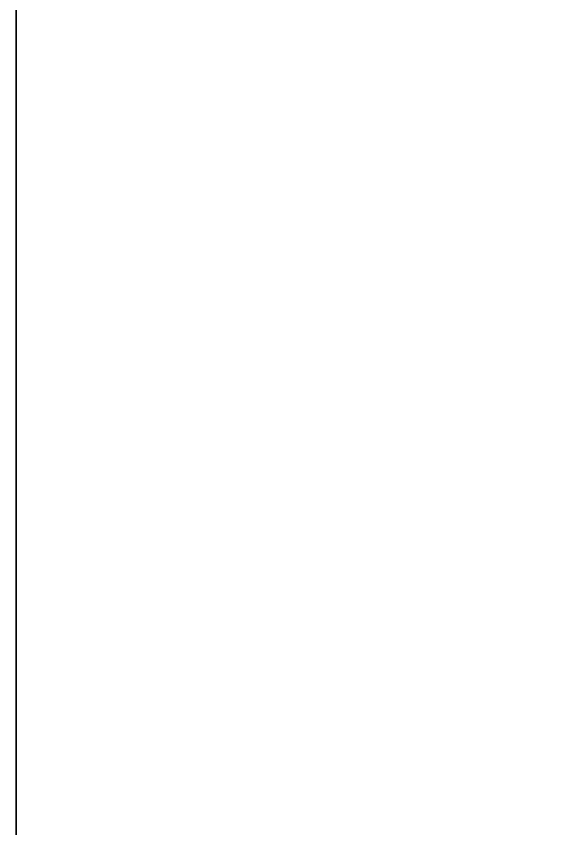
# Model space of a CAD drawing. Extents: x 0 to 2825, y -3457 to 0.
# Drawn here: x 0 to 146.9, y -2798.3 to -2578.8 of the extents above; entities that cross this region are included whole.
import ezdxf

# ---------------------------------------------------------------- set-up
doc = ezdxf.new("R2010")
doc.units = 0
doc.layers.add('LAYER0', color=7, linetype='CONTINUOUS')
doc.layers.add('LAYER1', color=7, linetype='CONTINUOUS')

msp = doc.modelspace()

# ---------------------------------------------------------------- linework, layer by layer
at = {"layer": 'LAYER0', "invisible_edges": 1}
for points in [[(2825, 0), (0, -3457), (0, 0), (2825, 0)], [(0, 0, 5), (0, -3457), (0, -3457, 5), (0, 0, 5)], [(0, -3457), (0, 0, 5), (0, 0), (0, -3457)], [(2825, -3457, 5), (0, 0, 5), (0, -3457, 5), (2825, -3457, 5)], [(0, 0, 5), (2825, -3457, 5), (2825, 0, 5), (0, 0, 5)], [(0, -3457), (2825, 0), (2825, -3457), (0, -3457)]]:
    msp.add_3dface(points, dxfattribs=at)
at = {"layer": 'LAYER1'}
for points, invisible_edges in [([(150, -150, 5), (0, -3457, 5), (0, 0, 5), (150, -150, 5)], 5), ([(0, 0, 2599), (0, -3457, 5), (0, -3457, 2599), (0, 0, 2599)], 1), ([(0, -3457, 5), (0, 0, 2599), (0, 0, 5), (0, -3457, 5)], 1), ([(0, -3457, 5), (150, -150, 5), (150, -3307, 5), (0, -3457, 5)], 5)]:
    msp.add_3dface(points, dxfattribs=dict(at, invisible_edges=invisible_edges))

# ---------------------------------------------------------------- meshes
mesh = msp.add_polymesh((5, 2), dxfattribs=at)
for k, corner in enumerate([(2675, -150, 2599), (150, -150, 2599), (2675, -3307, 2599), (2675, -150, 2599), (150, -3307, 2599), (2675, -3307, 2599), (150, -150, 2599), (150, -3307, 2599), (0, 0, 2599), (0, -3457, 2599)]):
    mesh.set_mesh_vertex(divmod(k, 2), corner)

doc.saveas('drawing.dxf')
